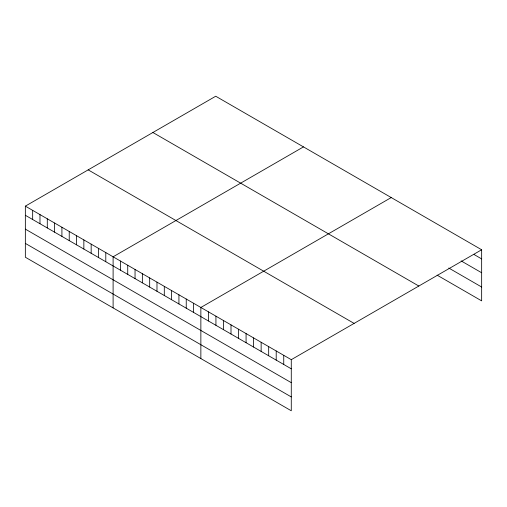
<?xml version="1.0" encoding="UTF-8"?>
<svg xmlns="http://www.w3.org/2000/svg" width="507" height="507" viewBox="0 0 507 507"><rect width="100%" height="100%" fill="white"/><g stroke="black" fill="none" stroke-linecap="round" stroke-linejoin="round"><path stroke-width="0.76" d="M25.35 206.14L291.278 359.672L291.278 410.771L25.35 257.239L25.35 206.14L215.722 96.229L481.65 249.761L481.65 300.866L437.129 275.155M303.478 146.891L113.105 256.802L113.105 307.907M391.233 197.559L200.861 307.47L200.861 358.569M291.278 359.672L481.65 249.761M474.115 254.552L481.65 258.906M461.104 260.89L481.65 272.753M448.771 268.032L481.65 287.019M152.899 132.498L418.826 286.03M88.174 169.864L354.101 323.396M25.35 215.285L291.278 368.817M25.35 229.126L291.278 382.658M25.35 243.392L291.278 396.924M283.743 355.318L283.743 364.463M276.207 350.971L276.207 360.116M268.672 346.617L268.672 355.762M261.143 342.269L261.143 351.414M253.608 337.922L253.608 347.067M246.072 333.568L246.072 342.713M238.537 329.22L238.537 338.365M231.002 324.867L231.002 334.012M223.467 320.519L223.467 329.664M215.931 316.172L215.931 325.317M208.396 311.818L208.396 320.963M193.547 303.243L193.547 312.394M186.24 299.022L186.24 308.167M178.927 294.801L178.927 303.947M171.613 290.581L171.613 299.726M164.3 286.36L164.3 295.505M156.986 282.133L156.986 291.278M149.673 277.912L149.673 287.057M142.359 273.691L142.359 282.836M135.046 269.471L135.046 278.616M127.732 265.25L127.732 274.395M120.419 261.023L120.419 270.168M105.792 252.581L105.792 261.726M98.478 248.36L98.478 257.505M91.165 244.133L91.165 253.285M83.851 239.912L83.851 249.057M76.544 235.692L76.544 244.837M69.231 231.471L69.231 240.616M61.917 227.25L61.917 236.395M54.604 223.023L54.604 232.168M47.29 218.802L47.29 227.947M39.977 214.581L39.977 223.726M32.663 210.361L32.663 219.506"/></g></svg>
